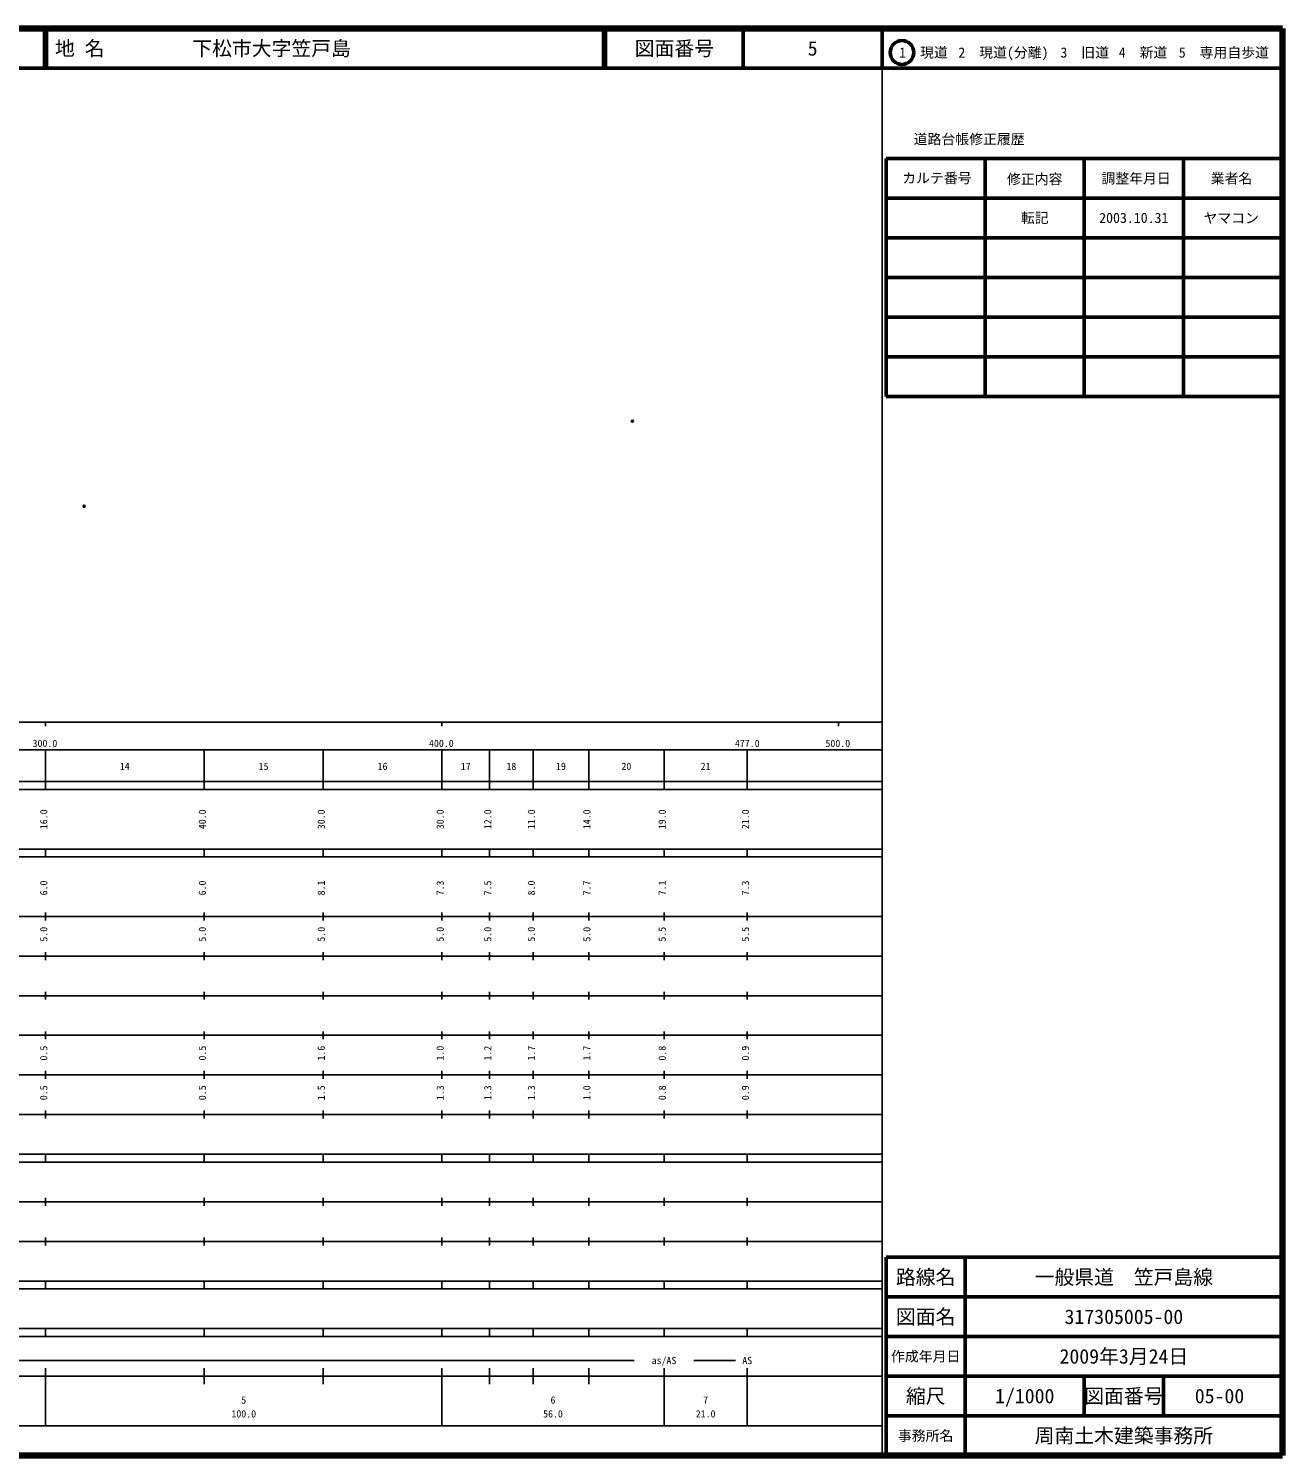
# Model space of a CAD drawing. Units: millimetres on the paper. Extents: x 40 to 680, y 20 to 380.
# Drawn here: x 363.7 to 680, y 20 to 380 of the extents above; entities that cross this region are included whole.
import ezdxf
from ezdxf.enums import TextEntityAlignment as Align

# ---------------------------------------------------------------- set-up
doc = ezdxf.new("R2010")
doc.units = ezdxf.units.MM
doc.header["$PDMODE"] = 32
doc.header["$PDSIZE"] = 0.5
doc.layers.add('M-OTRS', color=6, linetype='Continuous')
doc.layers.add('M-TTL-TXT', color=7, linetype='Continuous')
for name, color, linetype, lineweight in [('M-TTL', 2, 'Continuous', 140), ('M-TTL-BAND', 7, 'Continuous', 25), ('M-TTL-FRAM', 2, 'Continuous', 50), ('M-TTL-LINE', 7, 'Continuous', 50)]:
    doc.layers.add(name, color=color, linetype=linetype, lineweight=lineweight)
doc.styles.add('ＭＳ ゴシック', font='')
doc.styles.get('ＭＳ ゴシック').set_extended_font_data('MS Gothic')

msp = doc.modelspace()

# ---------------------------------------------------------------- linework, layer by layer
at = {"layer": 'M-OTRS'}
for p in [(516.018, 280.918), (377.714, 259.46)]:
    msp.add_point(p, dxfattribs=at)
at = {"layer": 'M-TTL'}
for p, q in [((680, 380), (40, 380)), ((680, 20), (680, 380)), ((40, 20), (680, 20))]:
    msp.add_line(p, q, dxfattribs=at)
at = {"layer": 'M-TTL-BAND'}
for p, q in [((579, 20), (579, 370)), ((40, 205), (579, 205)), ((368, 205), (368, 204)), ((468, 205), (468, 204)), ((568, 205), (568, 204)), ((68, 198), (579, 198)), ((368, 188), (368, 198)), ((408, 188), (408, 198)), ((438, 188), (438, 198)), ((468, 188), (468, 198)), ((480, 188), (480, 198)), ((491, 188), (491, 198)), ((505, 188), (505, 198)), ((524, 188), (524, 198)), ((545, 188), (545, 198)), ((40, 190), (579, 190)), ((40, 188), (579, 188)), ((40, 173), (579, 173)), ((368, 171), (368, 173)), ((408, 171), (408, 173)), ((438, 171), (438, 173)), ((468, 171), (468, 173)), ((480, 171), (480, 173)), ((491, 171), (491, 173)), ((505, 171), (505, 173)), ((524, 171), (524, 173)), ((545, 171), (545, 173)), ((40, 171), (579, 171)), ((40, 156), (579, 156)), ((368, 155), (368, 157)), ((408, 155), (408, 157)), ((438, 155), (438, 157)), ((468, 155), (468, 157)), ((480, 155), (480, 157)), ((491, 155), (491, 157)), ((505, 155), (505, 157)), ((524, 155), (524, 157)), ((545, 155), (545, 157)), ((46, 146), (579, 146)), ((368, 145), (368, 147)), ((408, 145), (408, 147)), ((438, 145), (438, 147)), ((468, 145), (468, 147)), ((480, 145), (480, 147)), ((491, 145), (491, 147)), ((505, 145), (505, 147)), ((524, 145), (524, 147)), ((545, 145), (545, 147)), ((368, 135), (368, 137)), ((408, 135), (408, 137)), ((438, 135), (438, 137)), ((468, 135), (468, 137)), ((480, 135), (480, 137)), ((491, 135), (491, 137)), ((505, 135), (505, 137)), ((524, 135), (524, 137)), ((545, 135), (545, 137)), ((52, 136), (579, 136)), ((46, 126), (579, 126)), ((368, 125), (368, 127)), ((408, 125), (408, 127)), ((438, 125), (438, 127)), ((468, 125), (468, 127)), ((480, 125), (480, 127)), ((491, 125), (491, 127)), ((505, 125), (505, 127)), ((524, 125), (524, 127)), ((545, 125), (545, 127)), ((52, 116), (579, 116)), ((368, 115), (368, 117)), ((408, 115), (408, 117)), ((438, 115), (438, 117)), ((468, 115), (468, 117)), ((480, 115), (480, 117)), ((491, 115), (491, 117)), ((505, 115), (505, 117)), ((524, 115), (524, 117)), ((545, 115), (545, 117)), ((46, 106), (579, 106)), ((368, 105), (368, 107)), ((408, 105), (408, 107)), ((438, 105), (438, 107)), ((468, 105), (468, 107)), ((480, 105), (480, 107)), ((491, 105), (491, 107)), ((505, 105), (505, 107)), ((524, 105), (524, 107)), ((545, 105), (545, 107)), ((40, 96), (579, 96)), ((40, 94), (579, 94)), ((368, 94), (368, 96)), ((408, 94), (408, 96)), ((438, 94), (438, 96)), ((468, 94), (468, 96)), ((480, 94), (480, 96)), ((491, 94), (491, 96)), ((505, 94), (505, 96)), ((524, 94), (524, 96)), ((545, 94), (545, 96)), ((49, 84), (579, 84)), ((368, 83), (368, 85)), ((408, 83), (408, 85)), ((438, 83), (438, 85)), ((468, 83), (468, 85)), ((480, 83), (480, 85)), ((491, 83), (491, 85)), ((505, 83), (505, 85)), ((524, 83), (524, 85)), ((545, 83), (545, 85)), ((40, 74), (579, 74)), ((368, 73), (368, 75)), ((408, 73), (408, 75)), ((438, 73), (438, 75)), ((468, 73), (468, 75)), ((480, 73), (480, 75)), ((491, 73), (491, 75)), ((505, 73), (505, 75)), ((524, 73), (524, 75)), ((545, 73), (545, 75)), ((40, 64), (579, 64)), ((40, 62), (579, 62)), ((368, 62), (368, 64)), ((408, 62), (408, 64)), ((438, 62), (438, 64)), ((468, 62), (468, 64)), ((480, 62), (480, 64)), ((491, 62), (491, 64)), ((505, 62), (505, 64)), ((524, 62), (524, 64)), ((545, 62), (545, 64)), ((40, 52), (579, 52)), ((368, 50), (368, 52)), ((408, 50), (408, 52)), ((438, 50), (438, 52)), ((468, 50), (468, 52)), ((480, 50), (480, 52)), ((491, 50), (491, 52)), ((505, 50), (505, 52)), ((524, 50), (524, 52)), ((545, 50), (545, 52)), ((40, 50), (579, 50)), ((227.5, 44), (516.5, 44)), ((531.5, 44), (542, 44)), ((40, 40), (579, 40)), ((368, 27.5), (368, 42)), ((408, 38), (408, 42)), ((438, 38), (438, 42)), ((468, 27.5), (468, 42)), ((480, 38), (480, 42)), ((491, 38), (491, 42)), ((505, 38), (505, 42)), ((524, 27.5), (524, 42)), ((545, 27.5), (545, 42)), ((68, 27.5), (579, 27.5))]:
    msp.add_line(p, q, dxfattribs=at)
at = {"layer": 'M-TTL-FRAM'}
for p, q in [((580, 347.197), (580, 287.197)), ((580, 347.197), (680, 347.197)), ((580, 287.197), (680, 287.197)), ((680, 70), (580, 70)), ((580, 70), (580, 20))]:
    msp.add_line(p, q, dxfattribs=at)
at = {"layer": 'M-TTL-LINE'}
for p, q in [((367.75, 380), (367.75, 370)), ((368.25, 380), (368.25, 370)), ((508.747, 380), (508.747, 370)), ((509.247, 380), (509.247, 370)), ((543.997, 380), (543.997, 370)), ((579, 380), (579, 370)), ((40, 370), (680, 370)), ((605, 347.197), (605, 287.197)), ((630, 347.197), (630, 287.197)), ((655, 347.197), (655, 287.197)), ((580, 337.197), (680, 337.197)), ((580, 327.197), (680, 327.197)), ((580, 317.197), (680, 317.197)), ((580, 307.197), (680, 307.197)), ((580, 297.197), (680, 297.197)), ((600, 70), (600, 20)), ((680, 60), (580, 60)), ((680, 50), (580, 50)), ((680, 40), (580, 40)), ((630, 40), (630, 30)), ((650, 40), (650, 30)), ((680, 30), (580, 30))]:
    msp.add_line(p, q, dxfattribs=at)
msp.add_circle((584.031, 373.958), 3, dxfattribs=at)

# ---------------------------------------------------------------- texts
at = {"layer": 'M-TTL-BAND', "style": 'ＭＳ ゴシック'}
for s, p in [('300.0', (367.844, 198.195)), ('400.0', (467.844, 198.195)), ('477.0', (545, 198.195)), ('500.0', (567.844, 198.195)), ('14', (388, 192.405)), ('15', (423, 192.405)), ('16', (453, 192.405)), ('17', (474, 192.405)), ('18', (485.5, 192.405)), ('19', (498, 192.405)), ('20', (514.5, 192.405)), ('21', (534.5, 192.405)), ('as/AS', (524, 42.5)), ('AS', (545, 42.5)), ('5', (418, 32.523)), ('6', (496, 32.523)), ('7', (534.5, 32.523)), ('100.0', (418, 29.033)), ('56.0', (496, 29.033)), ('21.0', (534.5, 29.033))]:
    msp.add_text(s, height=1.833, dxfattribs=at).set_placement(p, align=Align.BOTTOM_CENTER)
for s, p in [('16.0', (369, 180.5)), ('40.0', (409, 180.5)), ('30.0', (439, 180.5)), ('30.0', (469, 180.5)), ('12.0', (481, 180.5)), ('11.0', (492, 180.5)), ('14.0', (506, 180.5)), ('19.0', (525, 180.5)), ('21.0', (546, 180.5)), ('6.0', (369, 163.174)), ('6.0', (409, 163.174)), ('8.1', (439, 163.174)), ('7.3', (469, 163.174)), ('7.5', (481, 163.174)), ('8.0', (492, 163.174)), ('7.7', (506, 163.174)), ('7.1', (525, 163.174)), ('7.3', (546, 163.174)), ('5.0', (369, 151.5)), ('5.0', (409, 151.5)), ('5.0', (439, 151.5)), ('5.0', (469, 151.5)), ('5.0', (481, 151.5)), ('5.0', (492, 151.5)), ('5.0', (506, 151.5)), ('5.5', (525, 151.5)), ('5.5', (546, 151.5)), ('0.5', (369, 121.5)), ('0.5', (409, 121.5)), ('1.6', (439, 121.5)), ('1.0', (469, 121.5)), ('1.2', (481, 121.5)), ('1.7', (492, 121.5)), ('1.7', (506, 121.5)), ('0.8', (525, 121.5)), ('0.9', (546, 121.5)), ('0.5', (369, 111.5)), ('0.5', (409, 111.5)), ('1.5', (439, 111.5)), ('1.3', (469, 111.5)), ('1.3', (481, 111.5)), ('1.3', (492, 111.5)), ('1.0', (506, 111.5)), ('0.8', (525, 111.5)), ('0.9', (546, 111.5))]:
    msp.add_text(s, height=1.833, rotation=90, dxfattribs=at).set_placement(p, align=Align.BOTTOM_CENTER)
at = {"layer": 'M-TTL-TXT', "style": 'ＭＳ ゴシック'}
for s, p in [('地 名', (370.38, 375)), ('下松市大字笠戸島', (405.024, 375))]:
    msp.add_text(s, height=3.666, dxfattribs=at).set_placement(p, align=Align.MIDDLE_LEFT)
for s, height, p in [('図面番号', 3.666, (526.622, 375)), ('5', 3.666, (561.497, 375)), ('1\u3000現道', 2.566, (589.448, 373.958)), ('2\u3000現道(分離)', 2.566, (609.619, 373.958)), ('3\u3000旧道', 2.566, (630.121, 373.958)), ('4\u3000新道', 2.566, (644.824, 373.958)), ('5\u3000専用自歩道', 2.566, (665.228, 373.958)), ('道路台帳修正履歴', 2.566, (600.968, 352.113)), ('カルテ番号', 2.566, (592.839, 342.277)), ('修正内容', 2.566, (617.509, 342.023)), ('調整年月日', 2.566, (643.089, 342.197)), ('業者名', 2.566, (667.134, 342.197)), ('転記', 2.566, (617.5, 332.245)), ('2003.10.31', 2.566, (642.5, 332.245)), ('ヤマコン', 2.566, (667.077, 332.189)), ('路線名', 3.666, (590, 65)), ('路線名', 3.666, (590, 65)), ('一般県道\u3000笠戸島線', 3.666, (640, 65)), ('図面名', 3.666, (590, 55)), ('図面名', 3.666, (590, 55)), ('317305005-00', 3.666, (640, 55)), ('2009年3月24日', 3.666, (640, 45)), ('作成年月日', 2.566, (590, 45)), ('作成年月日', 2.566, (590, 45)), ('縮尺', 3.666, (590, 35)), ('縮尺', 3.666, (590, 35)), ('1/1000', 3.666, (615, 35)), ('図面番号', 3.666, (640, 35)), ('図面番号', 3.666, (640, 35)), ('05-00', 3.666, (664.125, 35)), ('事務所名', 2.566, (590, 25)), ('事務所名', 2.566, (590, 25)), ('周南土木建築事務所', 3.666, (640, 25))]:
    msp.add_text(s, height=height, dxfattribs=at).set_placement(p, align=Align.MIDDLE_CENTER)

doc.saveas('drawing.dxf')
